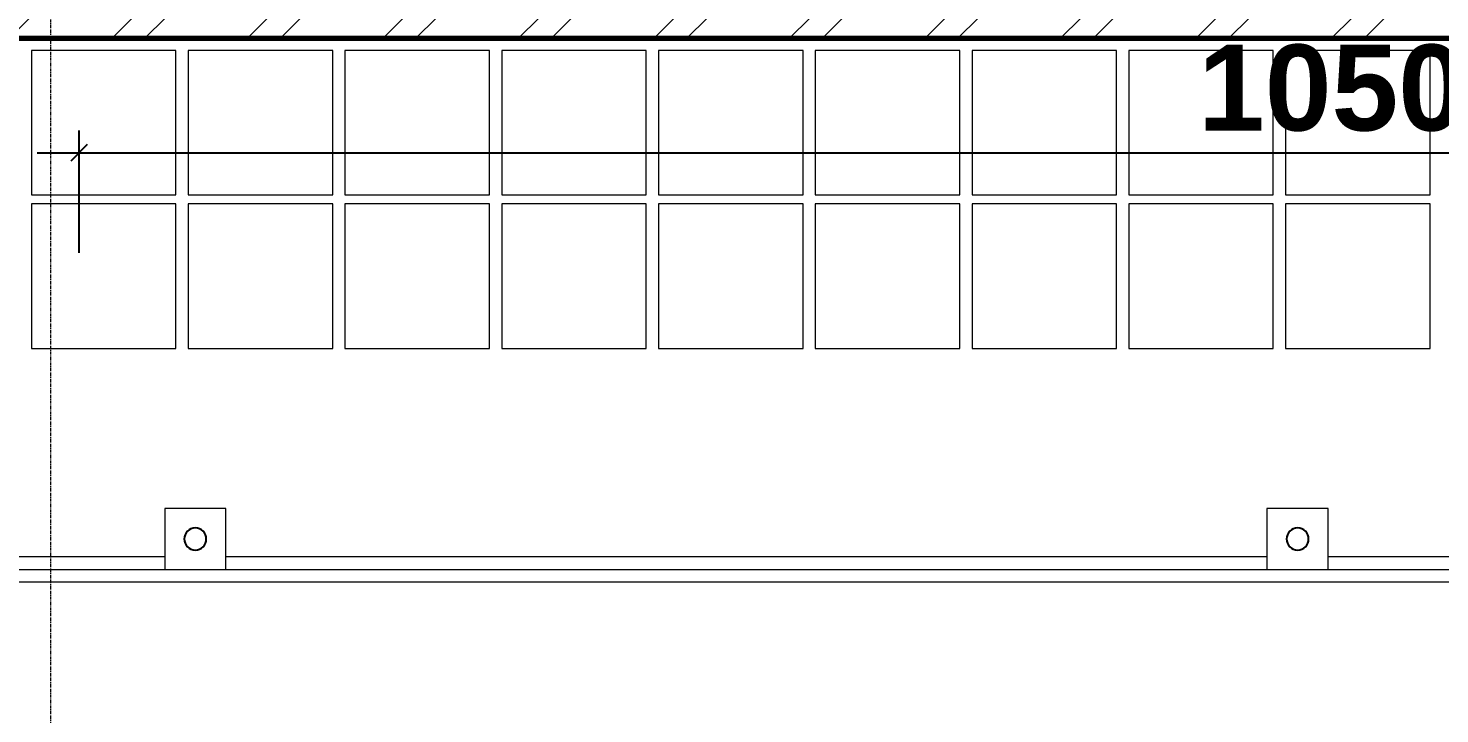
# Model space of a CAD drawing. Header units: inches. Extents: x 22 to 382261, y 22 to 371281.
# Drawn here: x 141151 to 146913, y 201958 to 204757 of the extents above; entities that cross this region are included whole.
import ezdxf

# ---------------------------------------------------------------- set-up
doc = ezdxf.new("R2010")
doc.units = ezdxf.units.IN
doc.header["$MEASUREMENT"] = 0
doc.linetypes.add('Grid Line 1_2_', pattern=[22.225, 12.7, -3.175, 3.175, -3.175])
for name, color, linetype, lineweight in [('A-ANNO-DIMS', 211, 'Continuous', 9), ('A-FLOR', 192, 'Continuous', 9), ('A-WALL-PATT', 111, 'Continuous', 9), ('I-WALL', 2, 'Continuous', 9), ('Q-CASE', 31, 'Continuous', 9), ('S-GRID', 1, 'Continuous', 9)]:
    doc.layers.add(name, color=color, linetype=linetype, lineweight=lineweight)
doc.styles.add('Arial_B', font='arialbd.ttf', dxfattribs={"height": 350.793651})
doc.dimstyles.new('2', dxfattribs={"dimscale": 304.8, "dimtxt": 346.888196, "dimasz": 0.221354, "dimexe": 1.338583, "dimexo": 0.0625, "dimgap": 0.278871, "dimtad": 1, "dimdec": 0, "dimzin": 0, "dimdsep": 46, "dimtxsty": 'Arial_B', "dimblk1": 'OBLIQUE', "dimblk2": 'OBLIQUE', "dimsah": 1, "dimcen": 0.09, "dimdle": 0.557743, "dimazin": 0, "dimtfac": 1, "dimtdec": 4, "dimtix": 1, "dimtmove": 0, "dimatfit": 3, "dimfxl": 0.557743, "dimfxlon": 1, "dimtvp": 1, "dimtolj": 1, "dimtzin": 0, "dimarcsym": 2})

# ---------------------------------------------------------------- blocks, each defined once
blk = doc.blocks.new('Casework 1 - Casework 1-382926-01-GROUND FLOOR DIM- PART B')
at = {"layer": 'Q-CASE'}
for p, q in [((2281.2, -6741.8), (2031.2, -6741.8)), ((2031.2, -6741.8), (2031.2, -6991.8)), ((2281.2, -6991.8), (2281.2, -6741.8)), ((6781.2, -6741.8), (6531.2, -6741.8)), ((6531.2, -6741.8), (6531.2, -6991.8)), ((6781.2, -6991.8), (6781.2, -6741.8)), ((2031.2, -6939), (-2218.8, -6939)), ((6531.2, -6939), (2281.2, -6939)), ((11031.2, -6939), (6781.2, -6939)), ((-2218.8, -6991.8), (2031.2, -6991.8)), ((2031.2, -6991.8), (2281.2, -6991.8)), ((2281.2, -6991.8), (6531.2, -6991.8)), ((6531.2, -6991.8), (6781.2, -6991.8)), ((6781.2, -6991.8), (11031.2, -6991.8)), ((-13208.1, -7041.8), (23004, -7041.8))]:
    blk.add_line(p, q, dxfattribs=at)
at = {"layer": 'Q-CASE', "lineweight": 25}
for centre, start, end in [((2156.2, -6866.8), 0, 180), ((6656.2, -6866.8), 0, 180), ((2156.2, -6866.8), 180, 0), ((6656.2, -6866.8), 180, 0)]:
    blk.add_arc(centre, 45, start, end, dxfattribs=at)
blk = doc.blocks.new('_Oblique')
at = {"color": 0, "linetype": 'ByBlock', "lineweight": -2}
blk.add_line((-0.5, -0.5), (0.5, 0.5), dxfattribs=at)
blk = doc.blocks.new('*D4865')
at = {"layer": 'A-ANNO-DIMS', "color": 0, "lineweight": -2, "transparency": 16777216}
for p, q in [((141357.9, 204339.1), (141357.9, 203840.2)), ((151857.9, 204339.1), (151857.9, 203840.2)), ((141187.9, 204248.2), (152027.9, 204248.2))]:
    blk.add_line(p, q, dxfattribs=at)
at = {"layer": 'Defpoints', "color": 0, "transparency": 16777216}
for p in [(141357.9, 204358.2), (151857.9, 204358.2), (151857.9, 204248.2)]:
    blk.add_point(p, dxfattribs=at)
at = {"layer": 'A-ANNO-DIMS', "color": 0, "lineweight": -2, "transparency": 16777216, "xscale": 67.46874999999999, "yscale": 67.46874999999999, "zscale": 67.46874999999999, "rotation": 180}
blk.add_blockref('_Oblique', (141357.9, 204248.2), dxfattribs=at)
at = {"layer": 'A-ANNO-DIMS', "color": 0, "lineweight": -2, "transparency": 16777216, "xscale": 67.46874999999999, "yscale": 67.46874999999999, "zscale": 67.46874999999999}
blk.add_blockref('_Oblique', (151857.9, 204248.2), dxfattribs=at)
at = {"layer": 'A-ANNO-DIMS', "color": 0, "transparency": 16777216, "insert": (146607.9, 204512.3), "char_height": 350.79, "width": 1026.089, "attachment_point": 5, "style": 'Arial_B'}
blk.add_mtext('\\A1;10500', dxfattribs=at)

msp = doc.modelspace()

# ---------------------------------------------------------------- hatches: boundary and pattern name
at = {"layer": 'A-WALL-PATT'}
h = msp.add_hatch(dxfattribs=at)
h.set_pattern_fill('FP_1', color=256, style=0, pattern_type=2)
h.set_pattern_definition([(45, (139676.7, 209538.6), (-276.592, 276.592), []), (45, (139676.7, 209957.7), (-276.592, 276.592), [])])
h.paths.add_polyline_path([(144574.6, 204716.8), (151857.9, 204716.8), (151857.9, 204946.8), (128257.9, 204946.8), (128257.9, 204716.8), (140048.1, 204716.8)])
h.paths.add_polyline_path([(158502.9, 204716.8), (158502.9, 204946.8), (153807.9, 204946.8), (153807.9, 204716.8), (158154.2, 204716.8)])

# ---------------------------------------------------------------- linework, layer by layer
at = {"layer": 'A-FLOR'}
for p, q in [((141753.9, 204666.8), (141163.9, 204666.8)), ((141163.9, 204666.8), (141163.9, 204076.8)), ((141753.9, 204076.8), (141753.9, 204666.8)), ((142393.9, 204666.8), (141803.9, 204666.8)), ((141803.9, 204666.8), (141803.9, 204076.8)), ((142393.9, 204076.8), (142393.9, 204666.8)), ((143033.9, 204666.8), (142443.9, 204666.8)), ((142443.9, 204666.8), (142443.9, 204076.8)), ((143033.9, 204076.8), (143033.9, 204666.8)), ((143673.9, 204666.8), (143083.9, 204666.8)), ((143083.9, 204666.8), (143083.9, 204076.8)), ((143673.9, 204076.8), (143673.9, 204666.8)), ((144313.9, 204666.8), (143723.9, 204666.8)), ((143723.9, 204666.8), (143723.9, 204076.8)), ((144313.9, 204076.8), (144313.9, 204666.8)), ((144953.9, 204666.8), (144363.9, 204666.8)), ((144363.9, 204666.8), (144363.9, 204076.8)), ((144953.9, 204076.8), (144953.9, 204666.8)), ((145593.9, 204666.8), (145003.9, 204666.8)), ((145003.9, 204666.8), (145003.9, 204076.8)), ((145593.9, 204076.8), (145593.9, 204666.8)), ((146233.9, 204666.8), (145643.9, 204666.8)), ((145643.9, 204666.8), (145643.9, 204076.8)), ((146233.9, 204076.8), (146233.9, 204666.8)), ((146873.9, 204666.8), (146283.9, 204666.8)), ((146283.9, 204666.8), (146283.9, 204076.8)), ((146873.9, 204076.8), (146873.9, 204666.8)), ((141163.9, 204076.8), (141753.9, 204076.8)), ((141803.9, 204076.8), (142393.9, 204076.8)), ((142443.9, 204076.8), (143033.9, 204076.8)), ((143083.9, 204076.8), (143673.9, 204076.8)), ((143723.9, 204076.8), (144313.9, 204076.8)), ((144363.9, 204076.8), (144953.9, 204076.8)), ((145003.9, 204076.8), (145593.9, 204076.8)), ((145643.9, 204076.8), (146233.9, 204076.8)), ((146283.9, 204076.8), (146873.9, 204076.8)), ((141753.9, 204039.6), (141163.9, 204039.6)), ((141163.9, 204039.6), (141163.9, 203449.6)), ((141753.9, 203449.6), (141753.9, 204039.6)), ((142393.9, 204039.6), (141803.9, 204039.6)), ((141803.9, 204039.6), (141803.9, 203449.6)), ((142393.9, 203449.6), (142393.9, 204039.6)), ((143033.9, 204039.6), (142443.9, 204039.6)), ((142443.9, 204039.6), (142443.9, 203449.6)), ((143033.9, 203449.6), (143033.9, 204039.6)), ((143673.9, 204039.6), (143083.9, 204039.6)), ((143083.9, 204039.6), (143083.9, 203449.6)), ((143673.9, 203449.6), (143673.9, 204039.6)), ((144313.9, 204039.6), (143723.9, 204039.6)), ((143723.9, 204039.6), (143723.9, 203449.6)), ((144313.9, 203449.6), (144313.9, 204039.6)), ((144953.9, 204039.6), (144363.9, 204039.6)), ((144363.9, 204039.6), (144363.9, 203449.6)), ((144953.9, 203449.6), (144953.9, 204039.6)), ((145593.9, 204039.6), (145003.9, 204039.6)), ((145003.9, 204039.6), (145003.9, 203449.6)), ((145593.9, 203449.6), (145593.9, 204039.6)), ((146233.9, 204039.6), (145643.9, 204039.6)), ((145643.9, 204039.6), (145643.9, 203449.6)), ((146233.9, 203449.6), (146233.9, 204039.6)), ((146873.9, 204039.6), (146283.9, 204039.6)), ((146283.9, 204039.6), (146283.9, 203449.6)), ((146873.9, 203449.6), (146873.9, 204039.6)), ((141163.9, 203449.6), (141753.9, 203449.6)), ((141803.9, 203449.6), (142393.9, 203449.6)), ((142443.9, 203449.6), (143033.9, 203449.6)), ((143083.9, 203449.6), (143673.9, 203449.6)), ((143723.9, 203449.6), (144313.9, 203449.6)), ((144363.9, 203449.6), (144953.9, 203449.6)), ((145003.9, 203449.6), (145593.9, 203449.6)), ((145643.9, 203449.6), (146233.9, 203449.6)), ((146283.9, 203449.6), (146873.9, 203449.6))]:
    msp.add_line(p, q, dxfattribs=at)
at = {"layer": 'I-WALL', "lineweight": 70}
msp.add_line((128257.9, 204716.8), (151857.9, 204716.8), dxfattribs=at)
at = {"layer": 'S-GRID', "linetype": 'Grid Line 1_2_'}
msp.add_line((141242.9, 200135.3), (141242.9, 224549.4), dxfattribs=at)

# ---------------------------------------------------------------- block references
at = {"layer": 'Q-CASE'}
msp.add_blockref('Casework 1 - Casework 1-382926-01-GROUND FLOOR DIM- PART B', (139676.7, 209538.6), dxfattribs=at)

# ---------------------------------------------------------------- dimensions: what is measured, and where the dimension line sits
at = {"layer": 'A-ANNO-DIMS'}
dim = msp.add_linear_dim(base=(151857.9, 204248.2), p1=(141357.9, 204358.2), p2=(151857.9, 204358.2), dimstyle='2', override={"dimpost": '<>', "dimfxl": 10500}, dxfattribs=at)
dim.commit()
dim.dimension.update_dxf_attribs({"geometry": '*D4865', "text_midpoint": (146607.9, 204512.3)})

doc.saveas('drawing.dxf')
